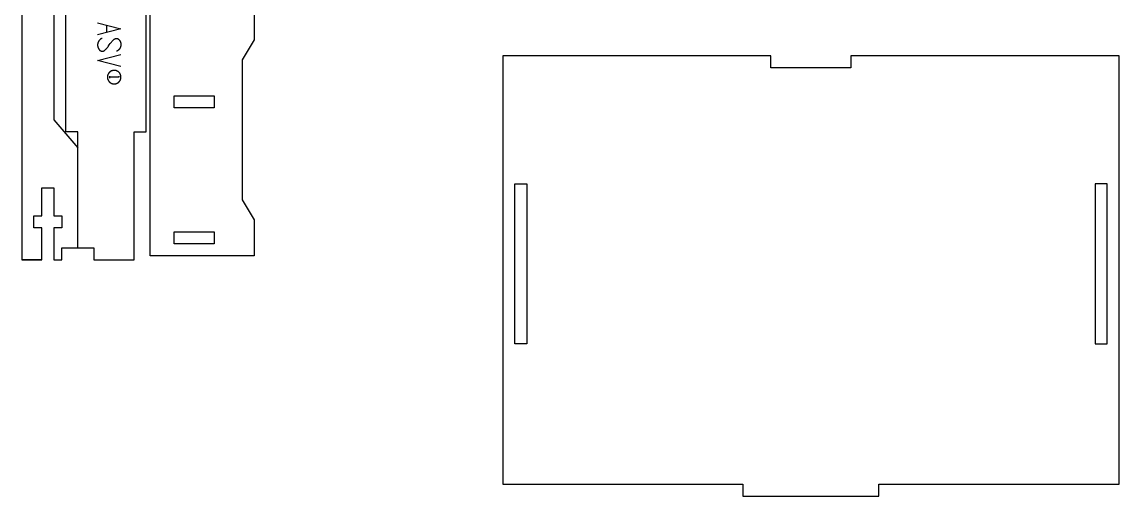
# Model space of a CAD drawing. Header units: millimetres. Extents: x 10 to 287, y -111 to 168.
# Drawn here: x 13 to 287.1, y -111 to 7.4 of the extents above; entities that cross this region are included whole.
import ezdxf

# ---------------------------------------------------------------- set-up
doc = ezdxf.new("R2010")
doc.units = ezdxf.units.MM
doc.header["$MEASUREMENT"] = 0
doc.layers.add('CORTE', color=18, linetype='Continuous', true_color=0x000000)
doc.layers.add('SEMI', color=1, linetype='Continuous', true_color=0xff0000)

msp = doc.modelspace()

# ---------------------------------------------------------------- linework, layer by layer
at = {"layer": 'CORTE'}
for points in [[(71, -51), (45, -51), (45, 103)], [(13, 58), (13, -52)], [(71, 49), (71, 3)], [(21, 27), (21, -17)], [(24, -20), (24, 20)], [(44, -20), (44, 20)], [(71, 3), (68, -2), (68, -37), (71, -42)], [(200.11, -0.99), (133.11, -0.99)], [(133.11, -0.99), (133.11, -107.99)], [(200.11, -3.99), (200.11, -0.99)], [(287.11, -0.99), (220.11, -0.99)], [(220.11, -0.99), (220.11, -3.99)], [(287.11, -107.99), (287.11, -0.99)], [(220.11, -3.99), (200.11, -3.99)], [(51, -14), (51, -11)], [(51, -11), (61, -11)], [(61, -11), (61, -14)], [(61, -14), (51, -14)], [(21, -17), (27, -24)], [(27, -20), (24, -20)], [(27, -24), (27, -20)], [(41, -52), (41, -20)], [(41, -20), (44, -20)], [(27, -49), (27, -24)], [(18, -41), (18, -34)], [(18, -34), (21, -34)], [(21, -34), (21, -41)], [(136.11, -72.99), (136.11, -32.99)], [(136.11, -32.99), (139.11, -32.99)], [(139.11, -32.99), (139.11, -72.99)], [(284.11, -32.99), (281.11, -32.99)], [(281.11, -32.99), (281.11, -72.99)], [(284.11, -72.99), (284.11, -32.99)], [(16, -44), (16, -41)], [(16, -41), (18, -41)], [(21, -41), (23, -41)], [(23, -41), (23, -44)], [(71, -42), (71, -51)], [(18, -44), (16, -44)], [(18, -52), (18, -44)], [(23, -44), (21, -44)], [(21, -44), (21, -52)], [(61, -45), (61, -48), (51, -48), (51, -45)], [(51, -45), (61, -45)], [(23, -52), (23, -49)], [(23, -49), (24, -49)], [(24, -49), (27, -49)], [(27, -49), (31, -49)], [(31, -49), (31, -52)], [(18, -52), (13, -52)], [(13, -52), (18, -52)], [(21, -52), (23, -52)], [(31, -52), (41, -52)], [(139.11, -72.99), (136.11, -72.99)], [(281.11, -72.99), (284.11, -72.99)], [(133.11, -107.99), (193.11, -107.99)], [(193.11, -107.99), (193.11, -110.99)], [(227.11, -110.99), (227.11, -107.99)], [(227.11, -107.99), (287.11, -107.99)], [(193.11, -110.99), (227.11, -110.99)]]:
    msp.add_lwpolyline(points, dxfattribs=at)
at = {"layer": 'SEMI'}
for points in [[(31.9, 7.24), (37.74, 5.76)], [(37.74, 5.76), (31.9, 4.26)], [(34.16, 6.67), (34.16, 4.84)], [(33.03, 3.34), (33, 3.33), (32.97, 3.32), (32.94, 3.31), (32.91, 3.3), (32.88, 3.28), (32.85, 3.27), (32.82, 3.26), (32.79, 3.24), (32.77, 3.22), (32.74, 3.21), (32.71, 3.19), (32.68, 3.17), (32.66, 3.16), (32.63, 3.14), (32.61, 3.12), (32.58, 3.1), (32.53, 3.05), (32.48, 3.01), (32.44, 2.97), (32.39, 2.92), (32.35, 2.87), (32.31, 2.82), (32.27, 2.77), (32.23, 2.72), (32.21, 2.7), (32.19, 2.67), (32.17, 2.64), (32.16, 2.62), (32.14, 2.59), (32.12, 2.56), (32.11, 2.53), (32.09, 2.5), (32.08, 2.48), (32.06, 2.45), (32.05, 2.42), (32.03, 2.39), (32.02, 2.36), (32.01, 2.32), (32, 2.29), (31.99, 2.26), (31.97, 2.23), (31.96, 2.2), (31.96, 2.17), (31.95, 2.13), (31.94, 2.1), (31.93, 2.07), (31.92, 2.04), (31.92, 2), (31.91, 1.97), (31.91, 1.94), (31.9, 1.91), (31.9, 1.87), (31.9, 1.84), (31.9, 1.81), (31.9, 1.78), (31.9, 1.74), (31.9, 1.71), (31.9, 1.68), (31.9, 1.65), (31.9, 1.62), (31.91, 1.55), (31.91, 1.49), (31.93, 1.42), (31.94, 1.35), (31.95, 1.28), (31.97, 1.21), (31.99, 1.14), (32, 1.11), (32.01, 1.07), (32.03, 1.04), (32.04, 1.01), (32.05, 0.97), (32.06, 0.94), (32.08, 0.91), (32.09, 0.88), (32.11, 0.85), (32.12, 0.81), (32.14, 0.78), (32.16, 0.75), (32.17, 0.72), (32.19, 0.69), (32.21, 0.67), (32.23, 0.64), (32.25, 0.61), (32.27, 0.58), (32.29, 0.55), (32.31, 0.53), (32.33, 0.5), (32.36, 0.48), (32.38, 0.45), (32.4, 0.43), (32.43, 0.4), (32.45, 0.38), (32.48, 0.36), (32.5, 0.34), (32.53, 0.31), (32.56, 0.29), (32.57, 0.28), (32.59, 0.27), (32.6, 0.26), (32.61, 0.26), (32.63, 0.25), (32.64, 0.24), (32.66, 0.23), (32.67, 0.22), (32.69, 0.21), (32.7, 0.21), (32.72, 0.2), (32.73, 0.19), (32.75, 0.19), (32.77, 0.18), (32.78, 0.17), (32.8, 0.17), (32.81, 0.16), (32.83, 0.16), (32.85, 0.16), (32.86, 0.15), (32.88, 0.15), (32.9, 0.14), (32.91, 0.14), (32.93, 0.14), (32.95, 0.14), (32.96, 0.13), (32.98, 0.13), (33, 0.13), (33.02, 0.13), (33.03, 0.13), (33.05, 0.13), (33.07, 0.13), (33.09, 0.13), (33.11, 0.13), (33.12, 0.13), (33.14, 0.13), (33.16, 0.13), (33.18, 0.14), (33.2, 0.14), (33.21, 0.14), (33.23, 0.14), (33.25, 0.15), (33.27, 0.15), (33.28, 0.16), (33.3, 0.16), (33.32, 0.17), (33.34, 0.17), (33.35, 0.18), (33.37, 0.18), (33.39, 0.19), (33.41, 0.2), (33.42, 0.21), (33.44, 0.21), (33.46, 0.22), (33.48, 0.23), (33.49, 0.24), (33.51, 0.25), (33.53, 0.26), (33.54, 0.27), (33.56, 0.28), (33.59, 0.3), (33.63, 0.33), (33.7, 0.38), (33.76, 0.44), (33.83, 0.49), (33.9, 0.56), (33.96, 0.62), (34.03, 0.69), (34.09, 0.76), (34.16, 0.83), (34.29, 0.99), (34.42, 1.15), (34.54, 1.32), (34.83, 1.73)], [(34.83, 1.73), (35.06, 2.04), (35.2, 2.23), (35.34, 2.41), (35.49, 2.58), (35.56, 2.66), (35.63, 2.74), (35.7, 2.81), (35.77, 2.88), (35.84, 2.95), (35.91, 3.01), (35.98, 3.07), (36.05, 3.13), (36.08, 3.16), (36.12, 3.18), (36.15, 3.2), (36.17, 3.21), (36.18, 3.22), (36.2, 3.23), (36.22, 3.24), (36.23, 3.25), (36.25, 3.26), (36.27, 3.27), (36.28, 3.28), (36.3, 3.28), (36.32, 3.29), (36.33, 3.3), (36.35, 3.3), (36.37, 3.31), (36.38, 3.31), (36.4, 3.32), (36.42, 3.32), (36.43, 3.33), (36.45, 3.33), (36.46, 3.33), (36.48, 3.34), (36.5, 3.34), (36.51, 3.34), (36.53, 3.34), (36.55, 3.34), (36.56, 3.34), (36.58, 3.34), (36.6, 3.34), (36.61, 3.34), (36.63, 3.34), (36.64, 3.34), (36.66, 3.34), (36.67, 3.34), (36.69, 3.34), (36.7, 3.34), (36.72, 3.33), (36.73, 3.33), (36.75, 3.33), (36.76, 3.32), (36.78, 3.32), (36.79, 3.32), (36.81, 3.31), (36.82, 3.31), (36.83, 3.3), (36.85, 3.3), (36.86, 3.29), (36.88, 3.29), (36.89, 3.28), (36.91, 3.27), (36.92, 3.27), (36.93, 3.26), (36.95, 3.25), (36.96, 3.24), (36.97, 3.24), (36.99, 3.23), (37, 3.22), (37.02, 3.21), (37.04, 3.19), (37.07, 3.17), (37.1, 3.15), (37.12, 3.13), (37.15, 3.11), (37.17, 3.09), (37.19, 3.07), (37.22, 3.05), (37.24, 3.02), (37.26, 3), (37.29, 2.98), (37.31, 2.95), (37.33, 2.93), (37.35, 2.9), (37.37, 2.87), (37.39, 2.85), (37.41, 2.82), (37.43, 2.79), (37.45, 2.76), (37.46, 2.74), (37.48, 2.71), (37.5, 2.68), (37.51, 2.65), (37.53, 2.62), (37.55, 2.59), (37.56, 2.56), (37.57, 2.53), (37.6, 2.46), (37.63, 2.4), (37.65, 2.33), (37.66, 2.3), (37.67, 2.26), (37.68, 2.23), (37.69, 2.2), (37.7, 2.16), (37.7, 2.13), (37.71, 2.1), (37.72, 2.07), (37.72, 2.03), (37.73, 2), (37.73, 1.97), (37.73, 1.94), (37.74, 1.91), (37.74, 1.87), (37.74, 1.84), (37.74, 1.81), (37.74, 1.78), (37.74, 1.75), (37.74, 1.71), (37.73, 1.68), (37.73, 1.65), (37.73, 1.62), (37.73, 1.58), (37.72, 1.55), (37.72, 1.52), (37.71, 1.48), (37.7, 1.45), (37.7, 1.42), (37.68, 1.35), (37.66, 1.29), (37.64, 1.22), (37.63, 1.19), (37.62, 1.16), (37.61, 1.13), (37.6, 1.1), (37.58, 1.06), (37.57, 1.03), (37.56, 1), (37.54, 0.97), (37.53, 0.94), (37.51, 0.91), (37.49, 0.88), (37.48, 0.86), (37.46, 0.83), (37.44, 0.8), (37.42, 0.77), (37.4, 0.74), (37.38, 0.71), (37.36, 0.69), (37.34, 0.66), (37.32, 0.63), (37.3, 0.61), (37.28, 0.58), (37.26, 0.56), (37.23, 0.53), (37.21, 0.51), (37.18, 0.49), (37.16, 0.46), (37.13, 0.44), (37.11, 0.42), (37.08, 0.4), (37.05, 0.38), (37.03, 0.36), (37, 0.34), (36.97, 0.32), (36.94, 0.3), (36.92, 0.28), (36.89, 0.26), (36.86, 0.24), (36.83, 0.23), (36.8, 0.21), (36.77, 0.2), (36.74, 0.18), (36.71, 0.17), (36.68, 0.15), (36.65, 0.14), (36.62, 0.13)], [(31.9, -2.18), (37.74, -0.68)], [(37.74, -3.66), (31.9, -2.18)], [(37.74, -6.34), (37.74, -6.28), (37.73, -6.23), (37.73, -6.17), (37.72, -6.11), (37.71, -6.05), (37.7, -5.99), (37.69, -5.94), (37.67, -5.88), (37.66, -5.82), (37.64, -5.77), (37.62, -5.71), (37.59, -5.66), (37.57, -5.61), (37.54, -5.55), (37.51, -5.5), (37.48, -5.45), (37.45, -5.4), (37.42, -5.35), (37.38, -5.31), (37.35, -5.26), (37.31, -5.22), (37.27, -5.17), (37.23, -5.13), (37.18, -5.09), (37.14, -5.05), (37.09, -5.02), (37.05, -4.98), (37, -4.95), (36.95, -4.91), (36.9, -4.88), (36.85, -4.85), (36.8, -4.83), (36.74, -4.8), (36.69, -4.78), (36.64, -4.76), (36.58, -4.74), (36.52, -4.72), (36.47, -4.7), (36.41, -4.69), (36.35, -4.68), (36.3, -4.67), (36.24, -4.66), (36.18, -4.66), (36.12, -4.65), (36.06, -4.65), (36, -4.65), (35.94, -4.65), (35.89, -4.66), (35.83, -4.67), (35.77, -4.67), (35.71, -4.69), (35.65, -4.7), (35.6, -4.71), (35.54, -4.73), (35.48, -4.75), (35.43, -4.77), (35.38, -4.79), (35.32, -4.81), (35.27, -4.84), (35.22, -4.87), (35.17, -4.9), (35.12, -4.93), (35.07, -4.96), (35.02, -5), (34.98, -5.03), (34.93, -5.07), (34.89, -5.11), (34.85, -5.15), (34.8, -5.19), (34.77, -5.24), (34.73, -5.28), (34.69, -5.33), (34.66, -5.38), (34.63, -5.43), (34.59, -5.48), (34.57, -5.53), (34.54, -5.58), (34.51, -5.63), (34.49, -5.69), (34.47, -5.74), (34.45, -5.8), (34.43, -5.85), (34.41, -5.91), (34.4, -5.96), (34.39, -6.02), (34.38, -6.08), (34.37, -6.14), (34.36, -6.2), (34.36, -6.25), (34.36, -6.31), (34.36, -6.37), (34.36, -6.43), (34.36, -6.49), (34.37, -6.55), (34.38, -6.61), (34.39, -6.66), (34.4, -6.72), (34.41, -6.78), (34.43, -6.83), (34.45, -6.89), (34.47, -6.95), (34.49, -7), (34.51, -7.05), (34.54, -7.11), (34.57, -7.16), (34.59, -7.21), (34.63, -7.26), (34.66, -7.31), (34.69, -7.36), (34.73, -7.4), (34.77, -7.45), (34.8, -7.49), (34.85, -7.53), (34.89, -7.57), (34.93, -7.61), (34.98, -7.65), (35.02, -7.69), (35.07, -7.72), (35.12, -7.76), (35.17, -7.79), (35.22, -7.82), (35.27, -7.84), (35.32, -7.87), (35.38, -7.9), (35.43, -7.92), (35.48, -7.94), (35.54, -7.96), (35.6, -7.97), (35.65, -7.99), (35.71, -8), (35.77, -8.01), (35.83, -8.02), (35.89, -8.03), (35.94, -8.03), (36, -8.03), (36.06, -8.03), (36.12, -8.03), (36.18, -8.03), (36.24, -8.02), (36.3, -8.02), (36.35, -8.01), (36.41, -7.99), (36.47, -7.98), (36.52, -7.96), (36.58, -7.95), (36.64, -7.93), (36.69, -7.91), (36.74, -7.88), (36.8, -7.86), (36.85, -7.83), (36.9, -7.8), (36.95, -7.77), (37, -7.74), (37.05, -7.71), (37.09, -7.67), (37.14, -7.63), (37.18, -7.59), (37.23, -7.55), (37.27, -7.51), (37.31, -7.47), (37.35, -7.42), (37.38, -7.38), (37.42, -7.33), (37.45, -7.28), (37.48, -7.23), (37.51, -7.18), (37.54, -7.13), (37.57, -7.08), (37.59, -7.03), (37.62, -6.97), (37.64, -6.92), (37.66, -6.86), (37.67, -6.81), (37.69, -6.75), (37.7, -6.69), (37.71, -6.63), (37.72, -6.58), (37.73, -6.52), (37.73, -6.46), (37.74, -6.4), (37.74, -6.34)], [(34.88, -6.1), (34.88, -6.57)], [(37.21, -6.34), (34.88, -6.34)], [(37.21, -6.1), (37.21, -6.34)]]:
    msp.add_lwpolyline(points, dxfattribs=at)

doc.saveas('drawing.dxf')
